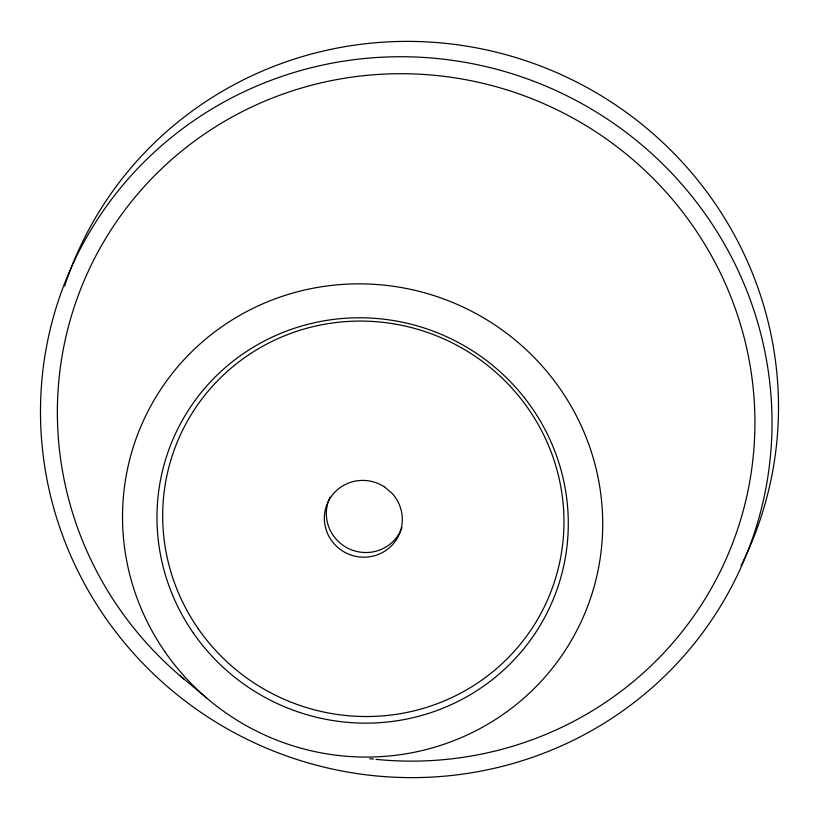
<?xml version="1.0" encoding="UTF-8"?>
<svg xmlns="http://www.w3.org/2000/svg" width="819" height="819" viewBox="0 0 819 819"><rect width="100%" height="100%" fill="white"/><g stroke="black" fill="none" stroke-linecap="round" stroke-linejoin="round"><path stroke-width="1.23" d="M180.231 675.9L207.105 698.392M184.111 679.166A349.877 342.608 22.9 0 1 221.386 123.188A349.877 342.608 22.9 0 1 745.27 342.117A349.877 342.608 22.9 0 1 376.034 759.367M373.505 759.1A349.877 342.608 22.9 0 1 369.717 758.681M401.986 527.641A39.097 38.278 22.9 0 1 350.348 549.365A39.097 38.278 22.9 0 1 330.098 497.133M64.629 286.056A366.912 359.285 22.9 0 1 549.918 69.758A366.912 359.285 22.9 0 1 740.98 565.714M384.48 486.875L380.016 484.367A39.097 38.278 22.9 0 0 333.63 493.488A39.097 38.278 22.9 0 0 331.265 540.161A39.077 38.268 22.9 0 0 346.632 553.255A39.097 38.278 22.9 0 0 394.604 542.178A39.097 38.278 22.9 0 0 392.229 493.478L384.48 486.875M105.282 617.516A366.912 359.285 22.9 0 0 736.742 576.515A366.912 359.285 22.9 0 0 376.75 57.504A366.912 359.285 22.9 0 0 105.282 617.516M165.059 651.965A240.847 235.841 22.9 0 0 579.565 625.051A240.847 235.841 22.9 0 0 343.263 284.357A240.847 235.841 22.9 0 0 165.059 651.965M198.229 628.705A201.269 197.082 22.9 0 0 544.615 606.214A201.269 197.082 22.9 0 0 347.133 321.509A201.269 197.082 22.9 0 0 198.229 628.705M193.397 633.107A206.306 202.027 22.9 0 0 548.454 610.053A206.306 202.027 22.9 0 0 346.038 318.222A206.306 202.027 22.9 0 0 193.397 633.107"/></g></svg>
